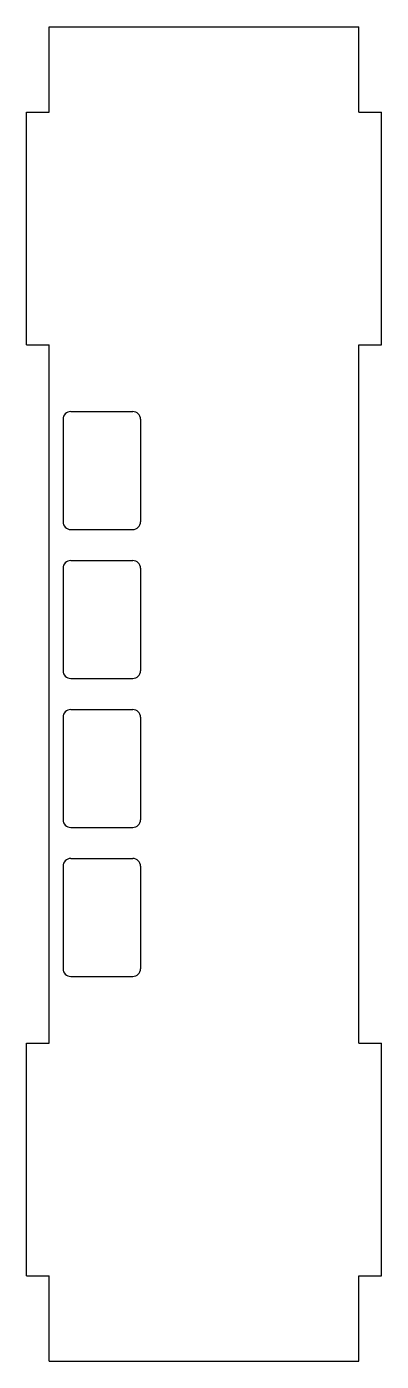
# Model space of a CAD drawing. Header units: millimetres. Extents: x 0 to 46, y 14 to 186.
import ezdxf

# ---------------------------------------------------------------- set-up
doc = ezdxf.new("R2010")
doc.units = ezdxf.units.MM
doc.layers.add('Shape2DView', color=7, linetype='CONTINUOUS')

msp = doc.modelspace()

# ---------------------------------------------------------------- linework, layer by layer
at = {"layer": 'Shape2DView'}
for p, q in [((2.9, 175), (2.9, 186)), ((2.9, 186), (42.9, 186)), ((42.9, 175), (42.9, 186)), ((0, 175), (2.9, 175)), ((0, 145), (0, 175)), ((42.9, 175), (45.8, 175)), ((45.8, 145), (45.8, 175)), ((0, 145), (2.9, 145)), ((2.9, 55), (2.9, 145)), ((42.9, 55), (42.9, 145)), ((42.9, 145), (45.8, 145)), ((5.7, 136.4), (13.7, 136.4)), ((4.7, 135.4), (4.7, 122.2)), ((14.7, 135.4), (14.7, 122.2)), ((5.7, 121.2), (13.7, 121.2)), ((5.7, 117.2), (13.7, 117.2)), ((4.7, 116.2), (4.7, 103)), ((14.7, 116.2), (14.7, 103)), ((5.7, 102), (13.7, 102)), ((4.7, 97), (4.7, 83.8)), ((5.7, 98), (13.7, 98)), ((14.7, 97), (14.7, 83.8)), ((5.7, 82.8), (13.7, 82.8)), ((4.7, 77.8), (4.7, 64.6)), ((5.7, 78.8), (13.7, 78.8)), ((14.7, 77.8), (14.7, 64.6)), ((5.7, 63.6), (13.7, 63.6)), ((0, 25), (0, 55)), ((0, 55), (2.9, 55)), ((42.9, 55), (45.8, 55)), ((45.8, 25), (45.8, 55)), ((0, 25), (2.9, 25)), ((2.9, 14), (2.9, 25)), ((42.9, 14), (42.9, 25)), ((42.9, 25), (45.8, 25)), ((2.9, 14), (42.9, 14))]:
    msp.add_line(p, q, dxfattribs=at)
for centre, start, end in [((5.7, 135.4), 90, 180), ((13.7, 135.4), 0, 90), ((5.7, 122.2), 180, -90), ((13.7, 122.2), -90, 0), ((5.7, 116.2), 90, 180), ((13.7, 116.2), 0, 90), ((5.7, 103), 180, -90), ((13.7, 103), -90, 0), ((5.7, 97), 90, 180), ((13.7, 97), 0, 90), ((5.7, 83.8), 180, -90), ((13.7, 83.8), -90, 0), ((5.7, 77.8), 90, 180), ((13.7, 77.8), 0, 90), ((5.7, 64.6), 180, -90), ((13.7, 64.6), -90, 0)]:
    msp.add_arc(centre, 1, start, end, dxfattribs=at)

doc.saveas('drawing.dxf')
